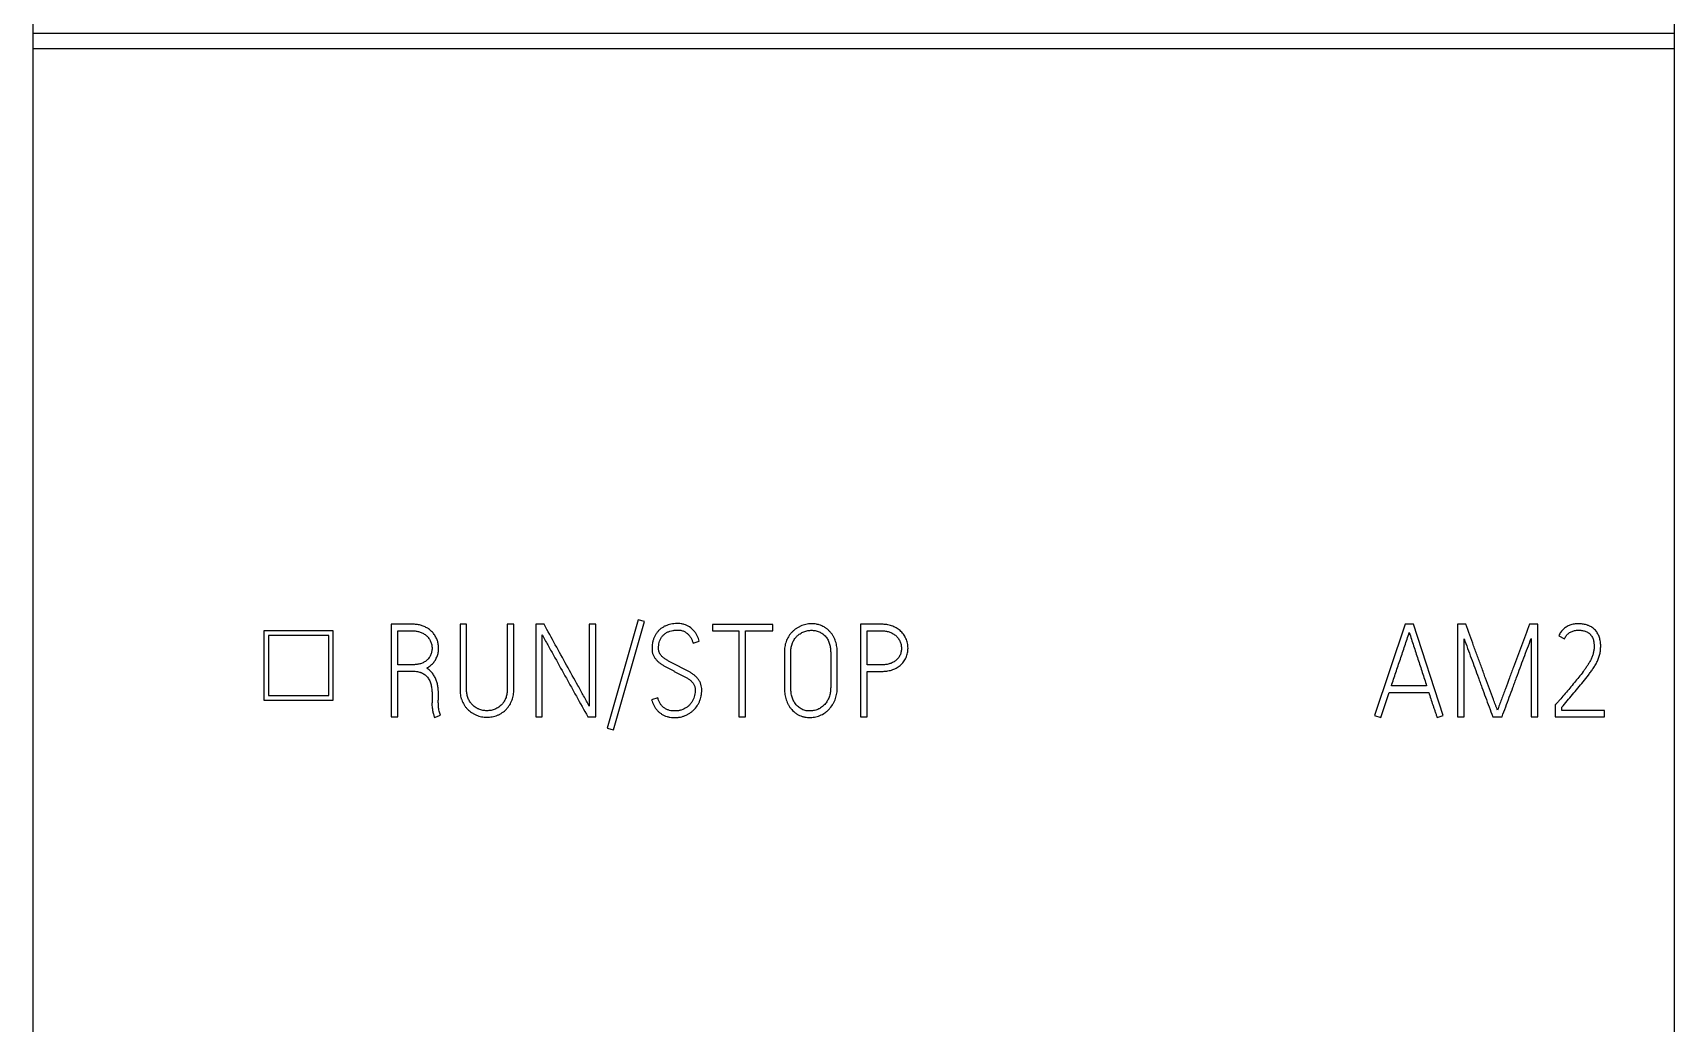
# Model space of a CAD drawing. Extents: x 0 to 420, y 0 to 297.
# Drawn here: x 111.9 to 147.4, y 193.64 to 215.05 of the extents above; entities that cross this region are included whole.
import ezdxf

# ---------------------------------------------------------------- set-up
doc = ezdxf.new("R2010")
doc.units = 0
doc.header["$LTSCALE"] = 23.1
doc.layers.add('10000_FRONT', color=7, linetype='CONTINUOUS')
doc.layers.add('10500_FRONT_LABELING', color=7, linetype='CONTINUOUS')

msp = doc.modelspace()

# ---------------------------------------------------------------- linework, layer by layer
at = {"layer": '10000_FRONT', "color": 7, "linetype": 'CONTINUOUS'}
for p, q in [((111.9, 237.561), (111.9, 147.561)), ((147.4, 237.561), (147.4, 147.561)), ((111.9, 215.042), (147.4, 215.042)), ((111.9, 214.709), (147.4, 214.709)), ((116.9, 202.119), (116.9, 200.618)), ((118.4, 202.119), (116.9, 202.119)), ((117, 202.019), (117, 200.718)), ((118.3, 202.019), (117, 202.019)), ((118.3, 200.718), (118.3, 202.019)), ((118.4, 200.618), (118.4, 202.119)), ((116.9, 200.618), (118.4, 200.618)), ((117, 200.718), (118.3, 200.718))]:
    msp.add_line(p, q, dxfattribs=at)
at = {"layer": '10500_FRONT_LABELING', "color": 7, "linetype": 'CONTINUOUS'}
for p, q in [((124.996, 202.358), (124.322, 200.014)), ((125.132, 202.319), (124.996, 202.358)), ((119.65, 202.261), (119.65, 200.261)), ((120.111, 202.261), (119.65, 202.261)), ((119.792, 201.387), (119.792, 202.12)), ((119.792, 202.12), (120.111, 202.12)), ((121.14, 202.264), (121.14, 200.855)), ((121.282, 202.264), (121.14, 202.264)), ((121.282, 200.855), (121.282, 202.264)), ((122.161, 202.264), (122.161, 200.855)), ((122.302, 202.264), (122.161, 202.264)), ((122.302, 200.855), (122.302, 202.264)), ((122.777, 202.261), (122.777, 200.261)), ((122.957, 202.261), (122.777, 202.261)), ((122.915, 200.261), (122.915, 202.036)), ((123.936, 202.261), (123.936, 200.491)), ((124.078, 202.261), (123.936, 202.261)), ((124.078, 200.261), (124.078, 202.261)), ((124.458, 199.975), (125.132, 202.319)), ((126.599, 202.258), (126.599, 202.117)), ((127.906, 202.258), (126.599, 202.258)), ((126.599, 202.117), (127.171, 202.117)), ((127.171, 202.117), (127.171, 200.261)), ((127.312, 200.261), (127.312, 202.117)), ((127.312, 202.117), (127.906, 202.117)), ((127.906, 202.117), (127.906, 202.258)), ((129.803, 202.261), (129.803, 200.261)), ((130.264, 202.261), (129.803, 202.261)), ((129.945, 201.385), (129.945, 202.12)), ((129.945, 202.12), (130.264, 202.12)), ((141.583, 202.264), (140.92, 200.292)), ((141.761, 202.264), (141.583, 202.264)), ((142.407, 200.292), (141.761, 202.264)), ((142.715, 202.261), (142.715, 200.261)), ((142.893, 202.261), (142.715, 202.261)), ((144.449, 202.261), (144.269, 202.261)), ((144.449, 200.261), (144.449, 202.261)), ((144.904, 202.014), (145.029, 201.95)), ((126.18, 201.856), (126.316, 201.895)), ((128.155, 201.656), (128.155, 200.894)), ((128.294, 200.894), (128.294, 201.656)), ((129.157, 201.656), (129.157, 200.894)), ((129.298, 200.894), (129.298, 201.656)), ((142.857, 200.261), (142.857, 201.95)), ((144.307, 201.956), (144.307, 200.261)), ((120.133, 201.387), (119.792, 201.387)), ((130.264, 201.385), (129.945, 201.385)), ((119.792, 200.261), (119.792, 201.246)), ((119.792, 201.246), (120.128, 201.246)), ((129.945, 200.261), (129.945, 201.243)), ((129.945, 201.243), (130.264, 201.243)), ((120.535, 200.747), (120.535, 200.572)), ((120.674, 200.663), (120.674, 200.719)), ((125.42, 200.669), (125.284, 200.63)), ((141.054, 200.247), (141.237, 200.788)), ((141.237, 200.788), (142.094, 200.788)), ((142.047, 200.93), (141.284, 200.93)), ((119.65, 200.261), (119.792, 200.261)), ((120.535, 200.572), (120.533, 200.547)), ((120.588, 200.247), (120.718, 200.297)), ((122.777, 200.261), (122.915, 200.261)), ((123.903, 200.261), (124.078, 200.261)), ((127.171, 200.261), (127.312, 200.261)), ((129.803, 200.261), (129.945, 200.261)), ((140.92, 200.292), (141.054, 200.247)), ((142.271, 200.247), (142.407, 200.292)), ((142.715, 200.261), (142.857, 200.261)), ((143.475, 200.261), (143.678, 200.261)), ((144.307, 200.261), (144.449, 200.261)), ((144.846, 200.536), (144.829, 200.516)), ((144.829, 200.516), (144.829, 200.261)), ((144.829, 200.261), (145.894, 200.261)), ((144.968, 200.4), (144.968, 200.466)), ((145.894, 200.4), (144.968, 200.4)), ((145.894, 200.261), (145.894, 200.4)), ((124.322, 200.014), (124.458, 199.975))]:
    msp.add_line(p, q, dxfattribs=at)
for points, knots in [([(120.419, 201.315), (120.445, 201.329), (120.469, 201.344), (120.504, 201.37), (120.515, 201.379), (120.536, 201.398), (120.547, 201.408), (120.576, 201.441), (120.593, 201.464), (120.615, 201.501), (120.621, 201.514), (120.634, 201.54), (120.639, 201.553), (120.655, 201.594), (120.663, 201.622), (120.671, 201.664), (120.673, 201.678), (120.676, 201.707), (120.677, 201.722), (120.677, 201.765), (120.675, 201.793), (120.668, 201.836), (120.666, 201.85), (120.659, 201.879), (120.655, 201.892), (120.641, 201.933), (120.63, 201.96), (120.61, 201.998), (120.602, 202.011), (120.587, 202.035), (120.578, 202.047), (120.552, 202.081), (120.532, 202.102), (120.5, 202.131), (120.489, 202.14), (120.466, 202.158), (120.454, 202.166), (120.417, 202.189), (120.391, 202.202), (120.352, 202.219), (120.338, 202.224), (120.311, 202.233), (120.269, 202.246), (120.227, 202.253), (120.169, 202.26), (120.14, 202.261), (120.111, 202.261)], [0, 0, 0, 0, 0.0625, 0.0625, 0.09375, 0.09375, 0.125, 0.125, 0.1875, 0.1875, 0.21875, 0.21875, 0.25, 0.25, 0.3125, 0.3125, 0.34375, 0.34375, 0.375, 0.375, 0.4375, 0.4375, 0.46875, 0.46875, 0.5, 0.5, 0.5625, 0.5625, 0.59375, 0.59375, 0.625, 0.625, 0.6875, 0.6875, 0.71875, 0.71875, 0.75, 0.75, 0.8125, 0.8125, 0.84375, 0.84375, 0.875, 0.9375, 0.9375, 1, 1, 1, 1]), ([(120.111, 202.12), (120.137, 202.12), (120.163, 202.118), (120.213, 202.111), (120.238, 202.106), (120.288, 202.09), (120.312, 202.08), (120.357, 202.056), (120.378, 202.043), (120.409, 202.019), (120.419, 202.01), (120.437, 201.992), (120.455, 201.973), (120.47, 201.952), (120.484, 201.931), (120.491, 201.919), (120.508, 201.885), (120.517, 201.861), (120.527, 201.823), (120.529, 201.81), (120.533, 201.785), (120.534, 201.772), (120.536, 201.746), (120.535, 201.733), (120.534, 201.708), (120.533, 201.695), (120.526, 201.656), (120.519, 201.632), (120.505, 201.596), (120.5, 201.584), (120.488, 201.561), (120.481, 201.55), (120.458, 201.519), (120.441, 201.5), (120.402, 201.466), (120.38, 201.451), (120.346, 201.433), (120.334, 201.427), (120.311, 201.417), (120.299, 201.413), (120.262, 201.401), (120.237, 201.396), (120.185, 201.389), (120.159, 201.387), (120.133, 201.387)], [0, 0, 0, 0, 0.0625, 0.0625, 0.125, 0.125, 0.1875, 0.1875, 0.25, 0.25, 0.28125, 0.28125, 0.3125, 0.34375, 0.34375, 0.375, 0.375, 0.4375, 0.4375, 0.46875, 0.46875, 0.5, 0.5, 0.53125, 0.53125, 0.5625, 0.5625, 0.625, 0.625, 0.65625, 0.65625, 0.6875, 0.6875, 0.75, 0.75, 0.8125, 0.8125, 0.84375, 0.84375, 0.875, 0.875, 0.9375, 0.9375, 1, 1, 1, 1]), ([(122.915, 202.036), (122.925, 202.018), (122.935, 201.999), (122.955, 201.962), (122.966, 201.943), (122.997, 201.888), (123.018, 201.851), (123.08, 201.74), (123.121, 201.666), (123.244, 201.445), (123.326, 201.296), (123.43, 201.112), (123.45, 201.075), (123.492, 201.001), (123.512, 200.964), (123.574, 200.853), (123.615, 200.779), (123.738, 200.557), (123.821, 200.409), (123.903, 200.261)], [0, 0, 0, 0, 0.03125, 0.03125, 0.0625, 0.0625, 0.125, 0.125, 0.25, 0.25, 0.5, 0.5, 0.5625, 0.5625, 0.625, 0.625, 0.75, 0.75, 1, 1, 1, 1]), ([(123.936, 200.491), (123.916, 200.528), (123.896, 200.565), (123.855, 200.639), (123.834, 200.676), (123.773, 200.786), (123.732, 200.86), (123.609, 201.081), (123.527, 201.228), (123.364, 201.523), (123.283, 201.671), (123.12, 201.966), (123.038, 202.113), (122.957, 202.261)], [0, 0, 0, 0, 0.0625, 0.0625, 0.125, 0.125, 0.25, 0.25, 0.5, 0.5, 0.75, 0.75, 1, 1, 1, 1]), ([(125.284, 200.63), (125.296, 200.589), (125.312, 200.549), (125.341, 200.491), (125.352, 200.473), (125.37, 200.446), (125.376, 200.437), (125.389, 200.42), (125.396, 200.412), (125.417, 200.387), (125.432, 200.372), (125.457, 200.351), (125.465, 200.344), (125.483, 200.332), (125.492, 200.325), (125.537, 200.296), (125.576, 200.279), (125.628, 200.264), (125.639, 200.261), (125.66, 200.256), (125.671, 200.254), (125.702, 200.249), (125.724, 200.247), (125.766, 200.244), (125.788, 200.244), (125.82, 200.245), (125.831, 200.246), (125.853, 200.248), (125.863, 200.249), (125.895, 200.253), (125.916, 200.257), (125.957, 200.268), (125.978, 200.275), (126.008, 200.286), (126.018, 200.291), (126.038, 200.3), (126.047, 200.304), (126.076, 200.319), (126.094, 200.33), (126.13, 200.354), (126.147, 200.367), (126.172, 200.388), (126.18, 200.395), (126.196, 200.41), (126.203, 200.418), (126.24, 200.457), (126.265, 200.491), (126.292, 200.538), (126.298, 200.547), (126.307, 200.567), (126.312, 200.577), (126.325, 200.606), (126.333, 200.626), (126.346, 200.667), (126.352, 200.688), (126.358, 200.719), (126.36, 200.73), (126.364, 200.751), (126.365, 200.762), (126.368, 200.794), (126.369, 200.816), (126.369, 200.859), (126.367, 200.88), (126.361, 200.923), (126.356, 200.944), (126.346, 200.975), (126.342, 200.985), (126.334, 201.004), (126.329, 201.014), (126.313, 201.043), (126.289, 201.078), (126.26, 201.111), (126.237, 201.133), (126.229, 201.141), (126.213, 201.155), (126.188, 201.175), (126.162, 201.194), (126.126, 201.217), (126.108, 201.228), (126.071, 201.249), (126.052, 201.259), (126.014, 201.278), (125.995, 201.288), (125.957, 201.307), (125.938, 201.317), (125.9, 201.337), (125.882, 201.347), (125.844, 201.367), (125.825, 201.377), (125.788, 201.397), (125.769, 201.406), (125.731, 201.426), (125.712, 201.435), (125.674, 201.455), (125.655, 201.464), (125.618, 201.485), (125.6, 201.496), (125.564, 201.52), (125.547, 201.532), (125.514, 201.56), (125.499, 201.575), (125.479, 201.6), (125.472, 201.608), (125.464, 201.622), (125.461, 201.627), (125.456, 201.636), (125.454, 201.641), (125.447, 201.656), (125.444, 201.666), (125.439, 201.687), (125.437, 201.697), (125.435, 201.719), (125.434, 201.729), (125.434, 201.751), (125.434, 201.772), (125.436, 201.793), (125.438, 201.815), (125.44, 201.825), (125.445, 201.857), (125.45, 201.878), (125.46, 201.908), (125.464, 201.918), (125.473, 201.937), (125.478, 201.947), (125.495, 201.974), (125.507, 201.992), (125.528, 202.016), (125.535, 202.024), (125.551, 202.039), (125.559, 202.046), (125.584, 202.066), (125.602, 202.078), (125.63, 202.092), (125.64, 202.097), (125.66, 202.105), (125.67, 202.109), (125.701, 202.119), (125.721, 202.123), (125.753, 202.128), (125.764, 202.13), (125.785, 202.132), (125.795, 202.133), (125.827, 202.136), (125.849, 202.137), (125.88, 202.135), (125.891, 202.135), (125.912, 202.132), (125.923, 202.13), (125.954, 202.122), (125.974, 202.114), (126.002, 202.1), (126.011, 202.094), (126.029, 202.083), (126.038, 202.076), (126.054, 202.063), (126.062, 202.056), (126.078, 202.041), (126.085, 202.033), (126.099, 202.017), (126.105, 202.009), (126.118, 201.992), (126.124, 201.983), (126.14, 201.955), (126.15, 201.936), (126.167, 201.897), (126.174, 201.877), (126.18, 201.856)], [0, 0, 0, 0, 0.03125, 0.03125, 0.046875, 0.046875, 0.054688, 0.054688, 0.0625, 0.0625, 0.078125, 0.078125, 0.085938, 0.085938, 0.09375, 0.09375, 0.125, 0.125, 0.132812, 0.132812, 0.140625, 0.140625, 0.15625, 0.15625, 0.171875, 0.171875, 0.179688, 0.179688, 0.1875, 0.1875, 0.203125, 0.203125, 0.21875, 0.21875, 0.226562, 0.226562, 0.234375, 0.234375, 0.25, 0.25, 0.265625, 0.265625, 0.273438, 0.273438, 0.28125, 0.28125, 0.3125, 0.3125, 0.320312, 0.320312, 0.328125, 0.328125, 0.34375, 0.34375, 0.359375, 0.359375, 0.367188, 0.367188, 0.375, 0.375, 0.390625, 0.390625, 0.40625, 0.40625, 0.421875, 0.421875, 0.429688, 0.429688, 0.4375, 0.4375, 0.453125, 0.46875, 0.46875, 0.476562, 0.476562, 0.484375, 0.5, 0.5, 0.515625, 0.515625, 0.53125, 0.53125, 0.546875, 0.546875, 0.5625, 0.5625, 0.578125, 0.578125, 0.59375, 0.59375, 0.609375, 0.609375, 0.625, 0.625, 0.640625, 0.640625, 0.65625, 0.65625, 0.671875, 0.671875, 0.6875, 0.6875, 0.695312, 0.695312, 0.699219, 0.699219, 0.703125, 0.703125, 0.710938, 0.710938, 0.71875, 0.71875, 0.726562, 0.726562, 0.734375, 0.742188, 0.742188, 0.75, 0.75, 0.765625, 0.765625, 0.773438, 0.773438, 0.78125, 0.78125, 0.796875, 0.796875, 0.804688, 0.804688, 0.8125, 0.8125, 0.828125, 0.828125, 0.835938, 0.835938, 0.84375, 0.84375, 0.859375, 0.859375, 0.867188, 0.867188, 0.875, 0.875, 0.890625, 0.890625, 0.898438, 0.898438, 0.90625, 0.90625, 0.921875, 0.921875, 0.929688, 0.929688, 0.9375, 0.9375, 0.945312, 0.945312, 0.953125, 0.953125, 0.960938, 0.960938, 0.96875, 0.96875, 0.984375, 0.984375, 1, 1, 1, 1]), ([(126.316, 201.895), (126.304, 201.936), (126.288, 201.976), (126.26, 202.032), (126.249, 202.051), (126.231, 202.077), (126.225, 202.086), (126.212, 202.103), (126.206, 202.112), (126.171, 202.153), (126.139, 202.181), (126.068, 202.229), (126.029, 202.247), (125.978, 202.262), (125.967, 202.265), (125.946, 202.269), (125.936, 202.271), (125.904, 202.276), (125.883, 202.277), (125.84, 202.278), (125.819, 202.278), (125.776, 202.274), (125.755, 202.272), (125.691, 202.262), (125.65, 202.251), (125.6, 202.232), (125.59, 202.228), (125.571, 202.219), (125.561, 202.215), (125.533, 202.2), (125.515, 202.188), (125.489, 202.17), (125.48, 202.163), (125.464, 202.149), (125.456, 202.142), (125.432, 202.12), (125.418, 202.104), (125.392, 202.071), (125.38, 202.053), (125.363, 202.025), (125.358, 202.016), (125.348, 201.997), (125.344, 201.987), (125.331, 201.958), (125.324, 201.938), (125.314, 201.907), (125.312, 201.897), (125.307, 201.876), (125.304, 201.865), (125.299, 201.834), (125.296, 201.812), (125.293, 201.77), (125.292, 201.749), (125.293, 201.716), (125.294, 201.706), (125.296, 201.684), (125.297, 201.674), (125.303, 201.642), (125.308, 201.622), (125.32, 201.592), (125.325, 201.582), (125.335, 201.563), (125.341, 201.554), (125.352, 201.536), (125.359, 201.527), (125.372, 201.51), (125.379, 201.502), (125.393, 201.486), (125.4, 201.478), (125.415, 201.463), (125.423, 201.455), (125.447, 201.434), (125.464, 201.421), (125.499, 201.397), (125.517, 201.385), (125.553, 201.362), (125.572, 201.352), (125.61, 201.332), (125.629, 201.322), (125.667, 201.302), (125.686, 201.292), (125.724, 201.272), (125.742, 201.262), (125.78, 201.241), (125.799, 201.23), (125.837, 201.21), (125.856, 201.2), (125.894, 201.181), (125.913, 201.172), (125.952, 201.153), (125.972, 201.144), (126.01, 201.124), (126.028, 201.114), (126.056, 201.097), (126.065, 201.091), (126.083, 201.079), (126.092, 201.073), (126.109, 201.06), (126.117, 201.053), (126.133, 201.039), (126.141, 201.032), (126.156, 201.016), (126.163, 201.008), (126.177, 200.991), (126.184, 200.983), (126.195, 200.965), (126.2, 200.955), (126.209, 200.936), (126.213, 200.926), (126.219, 200.905), (126.222, 200.894), (126.225, 200.873), (126.226, 200.862), (126.228, 200.83), (126.227, 200.809), (126.223, 200.766), (126.219, 200.745), (126.209, 200.703), (126.203, 200.683), (126.188, 200.643), (126.179, 200.623), (126.163, 200.595), (126.157, 200.586), (126.146, 200.568), (126.139, 200.559), (126.12, 200.534), (126.106, 200.518), (126.083, 200.496), (126.074, 200.489), (126.058, 200.475), (126.049, 200.469), (126.005, 200.438), (125.967, 200.418), (125.916, 200.402), (125.905, 200.399), (125.884, 200.395), (125.852, 200.389), (125.82, 200.387), (125.788, 200.386), (125.777, 200.386), (125.756, 200.387), (125.745, 200.387), (125.713, 200.39), (125.692, 200.394), (125.661, 200.401), (125.65, 200.404), (125.63, 200.411), (125.62, 200.416), (125.591, 200.43), (125.572, 200.441), (125.546, 200.46), (125.538, 200.467), (125.522, 200.482), (125.514, 200.49), (125.493, 200.514), (125.48, 200.531), (125.462, 200.558), (125.457, 200.568), (125.447, 200.587), (125.443, 200.597), (125.431, 200.627), (125.424, 200.647), (125.42, 200.669)], [0, 0, 0, 0, 0.03125, 0.03125, 0.046875, 0.046875, 0.054688, 0.054688, 0.0625, 0.0625, 0.09375, 0.09375, 0.125, 0.125, 0.132812, 0.132812, 0.140625, 0.140625, 0.15625, 0.15625, 0.171875, 0.171875, 0.1875, 0.1875, 0.21875, 0.21875, 0.226562, 0.226562, 0.234375, 0.234375, 0.25, 0.25, 0.257812, 0.257812, 0.265625, 0.265625, 0.28125, 0.28125, 0.296875, 0.296875, 0.304688, 0.304688, 0.3125, 0.3125, 0.328125, 0.328125, 0.335938, 0.335938, 0.34375, 0.34375, 0.359375, 0.359375, 0.375, 0.375, 0.382812, 0.382812, 0.390625, 0.390625, 0.40625, 0.40625, 0.414062, 0.414062, 0.421875, 0.421875, 0.429688, 0.429688, 0.4375, 0.4375, 0.445312, 0.445312, 0.453125, 0.453125, 0.46875, 0.46875, 0.484375, 0.484375, 0.5, 0.5, 0.515625, 0.515625, 0.53125, 0.53125, 0.546875, 0.546875, 0.5625, 0.5625, 0.578125, 0.578125, 0.59375, 0.59375, 0.609375, 0.609375, 0.625, 0.625, 0.632812, 0.632812, 0.640625, 0.640625, 0.648438, 0.648438, 0.65625, 0.65625, 0.664062, 0.664062, 0.671875, 0.671875, 0.679688, 0.679688, 0.6875, 0.6875, 0.695312, 0.695312, 0.703125, 0.703125, 0.71875, 0.71875, 0.734375, 0.734375, 0.75, 0.75, 0.765625, 0.765625, 0.773438, 0.773438, 0.78125, 0.78125, 0.796875, 0.796875, 0.804688, 0.804688, 0.8125, 0.8125, 0.84375, 0.84375, 0.851562, 0.851562, 0.859375, 0.875, 0.875, 0.882812, 0.882812, 0.890625, 0.890625, 0.90625, 0.90625, 0.914062, 0.914062, 0.921875, 0.921875, 0.9375, 0.9375, 0.945312, 0.945312, 0.953125, 0.953125, 0.96875, 0.96875, 0.976562, 0.976562, 0.984375, 0.984375, 1, 1, 1, 1]), ([(129.298, 201.656), (129.298, 201.696), (129.296, 201.735), (129.285, 201.811), (129.276, 201.849), (129.258, 201.905), (129.251, 201.924), (129.236, 201.96), (129.219, 201.995), (129.198, 202.028), (129.176, 202.06), (129.164, 202.076), (129.138, 202.105), (129.124, 202.119), (129.096, 202.146), (129.081, 202.159), (129.058, 202.176), (129.05, 202.182), (129.033, 202.192), (129.025, 202.198), (128.999, 202.212), (128.982, 202.221), (128.946, 202.236), (128.927, 202.243), (128.899, 202.252), (128.89, 202.254), (128.871, 202.259), (128.861, 202.261), (128.812, 202.27), (128.773, 202.273), (128.714, 202.272), (128.695, 202.27), (128.655, 202.265), (128.636, 202.262), (128.579, 202.249), (128.542, 202.237), (128.497, 202.217), (128.488, 202.213), (128.47, 202.204), (128.461, 202.199), (128.436, 202.185), (128.419, 202.174), (128.388, 202.152), (128.372, 202.14), (128.35, 202.121), (128.343, 202.114), (128.328, 202.101), (128.321, 202.094), (128.301, 202.072), (128.289, 202.057), (128.265, 202.026), (128.254, 202.01), (128.234, 201.976), (128.225, 201.959), (128.207, 201.924), (128.2, 201.906), (128.186, 201.869), (128.181, 201.85), (128.171, 201.813), (128.167, 201.793), (128.161, 201.755), (128.159, 201.735), (128.156, 201.696), (128.155, 201.676), (128.155, 201.656)], [0, 0, 0, 0, 0.0625, 0.0625, 0.125, 0.125, 0.15625, 0.15625, 0.1875, 0.21875, 0.21875, 0.25, 0.25, 0.28125, 0.28125, 0.3125, 0.3125, 0.328125, 0.328125, 0.34375, 0.34375, 0.375, 0.375, 0.40625, 0.40625, 0.421875, 0.421875, 0.4375, 0.4375, 0.5, 0.5, 0.53125, 0.53125, 0.5625, 0.5625, 0.625, 0.625, 0.640625, 0.640625, 0.65625, 0.65625, 0.6875, 0.6875, 0.71875, 0.71875, 0.734375, 0.734375, 0.75, 0.75, 0.78125, 0.78125, 0.8125, 0.8125, 0.84375, 0.84375, 0.875, 0.875, 0.90625, 0.90625, 0.9375, 0.9375, 0.96875, 0.96875, 1, 1, 1, 1]), ([(128.294, 201.656), (128.294, 201.686), (128.296, 201.716), (128.305, 201.775), (128.311, 201.804), (128.324, 201.839), (128.327, 201.846), (128.332, 201.86), (128.341, 201.881), (128.352, 201.901), (128.374, 201.939), (128.391, 201.963), (128.417, 201.991), (128.422, 201.997), (128.432, 202.007), (128.449, 202.023), (128.466, 202.037), (128.491, 202.054), (128.503, 202.062), (128.529, 202.077), (128.543, 202.084), (128.584, 202.102), (128.612, 202.112), (128.656, 202.122), (128.671, 202.125), (128.701, 202.129), (128.716, 202.13), (128.761, 202.131), (128.791, 202.13), (128.835, 202.122), (128.85, 202.119), (128.879, 202.11), (128.907, 202.1), (128.934, 202.087), (128.96, 202.071), (128.972, 202.063), (128.996, 202.045), (129.008, 202.035), (129.029, 202.014), (129.04, 202.003), (129.07, 201.969), (129.087, 201.944), (129.108, 201.905), (129.114, 201.891), (129.125, 201.863), (129.13, 201.849), (129.142, 201.806), (129.148, 201.776), (129.155, 201.717), (129.157, 201.687), (129.157, 201.656)], [0, 0, 0, 0, 0.0625, 0.0625, 0.125, 0.125, 0.140625, 0.140625, 0.15625, 0.1875, 0.1875, 0.25, 0.25, 0.265625, 0.265625, 0.28125, 0.3125, 0.3125, 0.34375, 0.34375, 0.375, 0.375, 0.4375, 0.4375, 0.46875, 0.46875, 0.5, 0.5, 0.5625, 0.5625, 0.59375, 0.59375, 0.625, 0.65625, 0.65625, 0.6875, 0.6875, 0.71875, 0.71875, 0.75, 0.75, 0.8125, 0.8125, 0.84375, 0.84375, 0.875, 0.875, 0.9375, 0.9375, 1, 1, 1, 1]), ([(130.264, 201.243), (130.299, 201.243), (130.335, 201.245), (130.405, 201.254), (130.439, 201.262), (130.49, 201.277), (130.507, 201.283), (130.54, 201.297), (130.556, 201.304), (130.587, 201.321), (130.602, 201.33), (130.632, 201.35), (130.646, 201.361), (130.687, 201.396), (130.711, 201.421), (130.744, 201.463), (130.754, 201.478), (130.772, 201.508), (130.78, 201.524), (130.802, 201.573), (130.813, 201.606), (130.827, 201.677), (130.83, 201.712), (130.829, 201.765), (130.828, 201.783), (130.824, 201.819), (130.821, 201.836), (130.809, 201.888), (130.798, 201.922), (130.779, 201.962), (130.775, 201.97), (130.767, 201.986), (130.763, 201.994), (130.75, 202.017), (130.74, 202.032), (130.719, 202.06), (130.707, 202.074), (130.683, 202.1), (130.671, 202.112), (130.63, 202.147), (130.601, 202.168), (130.555, 202.194), (130.539, 202.202), (130.507, 202.217), (130.49, 202.223), (130.457, 202.235), (130.44, 202.24), (130.405, 202.248), (130.388, 202.251), (130.335, 202.259), (130.299, 202.261), (130.264, 202.261)], [0, 0, 0, 0, 0.0625, 0.0625, 0.125, 0.125, 0.15625, 0.15625, 0.1875, 0.1875, 0.21875, 0.21875, 0.25, 0.25, 0.3125, 0.3125, 0.34375, 0.34375, 0.375, 0.375, 0.4375, 0.4375, 0.5, 0.5, 0.53125, 0.53125, 0.5625, 0.5625, 0.625, 0.625, 0.640625, 0.640625, 0.65625, 0.65625, 0.6875, 0.6875, 0.71875, 0.71875, 0.75, 0.75, 0.8125, 0.8125, 0.84375, 0.84375, 0.875, 0.875, 0.90625, 0.90625, 0.9375, 0.9375, 1, 1, 1, 1]), ([(130.264, 202.12), (130.29, 202.12), (130.316, 202.118), (130.368, 202.111), (130.393, 202.106), (130.444, 202.089), (130.467, 202.079), (130.502, 202.06), (130.513, 202.053), (130.535, 202.038), (130.546, 202.031), (130.576, 202.005), (130.594, 201.987), (130.618, 201.956), (130.626, 201.945), (130.64, 201.923), (130.646, 201.911), (130.663, 201.876), (130.672, 201.851), (130.681, 201.813), (130.683, 201.8), (130.687, 201.774), (130.688, 201.761), (130.688, 201.735), (130.688, 201.722), (130.685, 201.696), (130.684, 201.683), (130.676, 201.644), (130.668, 201.619), (130.652, 201.583), (130.645, 201.571), (130.632, 201.549), (130.624, 201.539), (130.608, 201.518), (130.599, 201.509), (130.58, 201.49), (130.57, 201.482), (130.539, 201.457), (130.516, 201.444), (130.481, 201.426), (130.469, 201.421), (130.444, 201.412), (130.432, 201.407), (130.407, 201.4), (130.394, 201.397), (130.368, 201.392), (130.355, 201.39), (130.316, 201.386), (130.29, 201.385), (130.264, 201.385)], [0, 0, 0, 0, 0.0625, 0.0625, 0.125, 0.125, 0.1875, 0.1875, 0.21875, 0.21875, 0.25, 0.25, 0.3125, 0.3125, 0.34375, 0.34375, 0.375, 0.375, 0.4375, 0.4375, 0.46875, 0.46875, 0.5, 0.5, 0.53125, 0.53125, 0.5625, 0.5625, 0.625, 0.625, 0.65625, 0.65625, 0.6875, 0.6875, 0.71875, 0.71875, 0.75, 0.75, 0.8125, 0.8125, 0.84375, 0.84375, 0.875, 0.875, 0.90625, 0.90625, 0.9375, 0.9375, 1, 1, 1, 1]), ([(141.284, 200.93), (141.316, 201.026), (141.348, 201.123), (141.413, 201.315), (141.445, 201.412), (141.511, 201.604), (141.544, 201.7), (141.592, 201.845), (141.608, 201.893), (141.64, 201.99), (141.656, 202.038), (141.672, 202.086)], [0, 0, 0, 0, 0.25, 0.25, 0.5, 0.5, 0.75, 0.75, 0.875, 0.875, 1, 1, 1, 1]), ([(141.672, 202.086), (141.688, 202.038), (141.703, 201.99), (141.734, 201.893), (141.749, 201.845), (141.796, 201.7), (141.827, 201.604), (141.89, 201.411), (141.922, 201.315), (141.985, 201.123), (142.016, 201.026), (142.047, 200.93)], [0, 0, 0, 0, 0.125, 0.125, 0.25, 0.25, 0.5, 0.5, 0.75, 0.75, 1, 1, 1, 1]), ([(143.581, 200.403), (143.572, 200.421), (143.565, 200.441), (143.55, 200.479), (143.543, 200.499), (143.521, 200.557), (143.506, 200.595), (143.463, 200.711), (143.434, 200.788), (143.376, 200.943), (143.348, 201.021), (143.305, 201.137), (143.291, 201.176), (143.263, 201.253), (143.249, 201.292), (143.221, 201.37), (143.207, 201.409), (143.179, 201.486), (143.164, 201.525), (143.135, 201.602), (143.121, 201.641), (143.092, 201.719), (143.021, 201.912), (142.95, 202.106), (142.893, 202.261)], [0, 0, 0, 0, 0.03125, 0.03125, 0.0625, 0.0625, 0.125, 0.125, 0.25, 0.25, 0.375, 0.375, 0.4375, 0.4375, 0.5, 0.5, 0.5625, 0.5625, 0.625, 0.625, 0.6875, 0.6875, 0.75, 1, 1, 1, 1]), ([(144.269, 202.261), (144.212, 202.106), (144.155, 201.951), (144.068, 201.719), (144.04, 201.642), (143.981, 201.487), (143.952, 201.41), (143.909, 201.294), (143.895, 201.255), (143.866, 201.177), (143.852, 201.139), (143.809, 201.023), (143.78, 200.945), (143.737, 200.829), (143.723, 200.79), (143.694, 200.713), (143.679, 200.674), (143.65, 200.597), (143.636, 200.558), (143.615, 200.5), (143.608, 200.48), (143.594, 200.442), (143.587, 200.422), (143.581, 200.403)], [0, 0, 0, 0, 0.25, 0.25, 0.375, 0.375, 0.5, 0.5, 0.5625, 0.5625, 0.625, 0.625, 0.75, 0.75, 0.8125, 0.8125, 0.875, 0.875, 0.9375, 0.9375, 0.96875, 0.96875, 1, 1, 1, 1]), ([(145.029, 201.95), (145.04, 201.974), (145.053, 201.996), (145.077, 202.026), (145.086, 202.035), (145.105, 202.053), (145.124, 202.07), (145.145, 202.084), (145.168, 202.097), (145.179, 202.103), (145.215, 202.118), (145.24, 202.125), (145.278, 202.131), (145.291, 202.132), (145.317, 202.133), (145.329, 202.134), (145.368, 202.133), (145.393, 202.131), (145.431, 202.124), (145.444, 202.121), (145.469, 202.114), (145.481, 202.11), (145.505, 202.1), (145.516, 202.094), (145.533, 202.084), (145.539, 202.081), (145.549, 202.074), (145.554, 202.07), (145.569, 202.058), (145.579, 202.049), (145.592, 202.035), (145.596, 202.03), (145.604, 202.02), (145.608, 202.015), (145.619, 201.999), (145.625, 201.988), (145.637, 201.965), (145.642, 201.953), (145.655, 201.916), (145.661, 201.891), (145.666, 201.853), (145.667, 201.84), (145.669, 201.815), (145.67, 201.802), (145.669, 201.763), (145.668, 201.737), (145.661, 201.687), (145.657, 201.662), (145.648, 201.624), (145.644, 201.612), (145.637, 201.587), (145.633, 201.575), (145.62, 201.539), (145.61, 201.516), (145.586, 201.47), (145.574, 201.449), (145.547, 201.405), (145.533, 201.384), (145.505, 201.341), (145.491, 201.32), (145.462, 201.279), (145.447, 201.258), (145.401, 201.197), (145.37, 201.156), (145.307, 201.077), (145.275, 201.038), (145.209, 200.96), (145.177, 200.921), (145.111, 200.844), (145.078, 200.805), (145.012, 200.728), (144.979, 200.689), (144.929, 200.632), (144.912, 200.613), (144.879, 200.574), (144.862, 200.555), (144.846, 200.536)], [0, 0, 0, 0, 0.03125, 0.03125, 0.046875, 0.046875, 0.0625, 0.078125, 0.078125, 0.09375, 0.09375, 0.125, 0.125, 0.140625, 0.140625, 0.15625, 0.15625, 0.1875, 0.1875, 0.203125, 0.203125, 0.21875, 0.21875, 0.234375, 0.234375, 0.242188, 0.242188, 0.25, 0.25, 0.265625, 0.265625, 0.273438, 0.273438, 0.28125, 0.28125, 0.296875, 0.296875, 0.3125, 0.3125, 0.34375, 0.34375, 0.359375, 0.359375, 0.375, 0.375, 0.40625, 0.40625, 0.4375, 0.4375, 0.453125, 0.453125, 0.46875, 0.46875, 0.5, 0.5, 0.53125, 0.53125, 0.5625, 0.5625, 0.59375, 0.59375, 0.625, 0.625, 0.6875, 0.6875, 0.75, 0.75, 0.8125, 0.8125, 0.875, 0.875, 0.9375, 0.9375, 0.96875, 0.96875, 1, 1, 1, 1]), ([(144.968, 200.466), (145.007, 200.512), (145.045, 200.558), (145.123, 200.65), (145.162, 200.696), (145.24, 200.788), (145.279, 200.834), (145.357, 200.926), (145.395, 200.972), (145.471, 201.066), (145.509, 201.113), (145.563, 201.185), (145.581, 201.209), (145.616, 201.258), (145.633, 201.283), (145.667, 201.333), (145.683, 201.359), (145.714, 201.411), (145.728, 201.437), (145.747, 201.478), (145.753, 201.492), (145.764, 201.52), (145.769, 201.534), (145.783, 201.577), (145.791, 201.607), (145.802, 201.666), (145.806, 201.696), (145.811, 201.756), (145.812, 201.786), (145.81, 201.831), (145.809, 201.847), (145.805, 201.877), (145.803, 201.892), (145.795, 201.937), (145.788, 201.966), (145.772, 202.009), (145.766, 202.023), (145.753, 202.05), (145.745, 202.064), (145.729, 202.089), (145.72, 202.101), (145.701, 202.125), (145.691, 202.136), (145.669, 202.158), (145.658, 202.168), (145.634, 202.186), (145.622, 202.195), (145.596, 202.21), (145.582, 202.217), (145.562, 202.226), (145.555, 202.229), (145.54, 202.235), (145.533, 202.238), (145.498, 202.25), (145.469, 202.258), (145.424, 202.266), (145.409, 202.268), (145.379, 202.271), (145.364, 202.272), (145.318, 202.273), (145.288, 202.272), (145.243, 202.266), (145.228, 202.264), (145.198, 202.258), (145.183, 202.254), (145.139, 202.241), (145.112, 202.228), (145.072, 202.206), (145.059, 202.197), (145.035, 202.18), (145.011, 202.161), (144.99, 202.139), (144.969, 202.117), (144.959, 202.105), (144.932, 202.068), (144.916, 202.042), (144.904, 202.014)], [0, 0, 0, 0, 0.0625, 0.0625, 0.125, 0.125, 0.1875, 0.1875, 0.25, 0.25, 0.3125, 0.3125, 0.34375, 0.34375, 0.375, 0.375, 0.40625, 0.40625, 0.4375, 0.4375, 0.453125, 0.453125, 0.46875, 0.46875, 0.5, 0.5, 0.53125, 0.53125, 0.5625, 0.5625, 0.578125, 0.578125, 0.59375, 0.59375, 0.625, 0.625, 0.640625, 0.640625, 0.65625, 0.65625, 0.671875, 0.671875, 0.6875, 0.6875, 0.703125, 0.703125, 0.71875, 0.71875, 0.734375, 0.734375, 0.742188, 0.742188, 0.75, 0.75, 0.78125, 0.78125, 0.796875, 0.796875, 0.8125, 0.8125, 0.84375, 0.84375, 0.859375, 0.859375, 0.875, 0.875, 0.90625, 0.90625, 0.921875, 0.921875, 0.9375, 0.953125, 0.953125, 0.96875, 0.96875, 1, 1, 1, 1]), ([(142.857, 201.95), (142.881, 201.88), (142.907, 201.809), (142.959, 201.669), (142.985, 201.598), (143.038, 201.458), (143.063, 201.388), (143.115, 201.247), (143.14, 201.176), (143.179, 201.071), (143.192, 201.035), (143.218, 200.965), (143.231, 200.93), (143.269, 200.824), (143.295, 200.754), (143.372, 200.543), (143.424, 200.402), (143.475, 200.261)], [0, 0, 0, 0, 0.125, 0.125, 0.25, 0.25, 0.375, 0.375, 0.5, 0.5, 0.5625, 0.5625, 0.625, 0.625, 0.75, 0.75, 1, 1, 1, 1]), ([(143.678, 200.261), (143.73, 200.402), (143.782, 200.544), (143.861, 200.756), (143.887, 200.826), (143.926, 200.932), (143.939, 200.968), (143.965, 201.038), (143.978, 201.074), (144.017, 201.18), (144.043, 201.25), (144.096, 201.392), (144.122, 201.462), (144.175, 201.603), (144.201, 201.674), (144.255, 201.815), (144.282, 201.885), (144.307, 201.956)], [0, 0, 0, 0, 0.25, 0.25, 0.375, 0.375, 0.4375, 0.4375, 0.5, 0.5, 0.625, 0.625, 0.75, 0.75, 0.875, 0.875, 1, 1, 1, 1]), ([(120.674, 200.719), (120.674, 200.776), (120.671, 200.832), (120.661, 200.917), (120.656, 200.945), (120.644, 201), (120.636, 201.027), (120.621, 201.067), (120.616, 201.08), (120.604, 201.106), (120.598, 201.119), (120.577, 201.156), (120.561, 201.179), (120.536, 201.213), (120.527, 201.223), (120.508, 201.245), (120.497, 201.255), (120.466, 201.284), (120.444, 201.301), (120.419, 201.315)], [0, 0, 0, 0, 0.25, 0.25, 0.375, 0.375, 0.5, 0.5, 0.5625, 0.5625, 0.625, 0.625, 0.75, 0.75, 0.8125, 0.8125, 0.875, 0.875, 1, 1, 1, 1]), ([(120.128, 201.246), (120.158, 201.246), (120.189, 201.244), (120.234, 201.236), (120.249, 201.232), (120.271, 201.226), (120.278, 201.224), (120.293, 201.219), (120.3, 201.216), (120.335, 201.201), (120.362, 201.185), (120.392, 201.161), (120.398, 201.156), (120.409, 201.145), (120.415, 201.14), (120.431, 201.123), (120.44, 201.112), (120.458, 201.086), (120.466, 201.073), (120.481, 201.046), (120.487, 201.032), (120.498, 201.004), (120.503, 200.989), (120.512, 200.96), (120.515, 200.945), (120.525, 200.9), (120.529, 200.869), (120.534, 200.808), (120.535, 200.777), (120.535, 200.747)], [0, 0, 0, 0, 0.125, 0.125, 0.1875, 0.1875, 0.21875, 0.21875, 0.25, 0.25, 0.375, 0.375, 0.40625, 0.40625, 0.4375, 0.4375, 0.5, 0.5, 0.5625, 0.5625, 0.625, 0.625, 0.6875, 0.6875, 0.75, 0.75, 0.875, 0.875, 1, 1, 1, 1]), ([(120.718, 200.297), (120.707, 200.326), (120.697, 200.355), (120.686, 200.401), (120.684, 200.416), (120.679, 200.447), (120.677, 200.462), (120.674, 200.493), (120.673, 200.509), (120.672, 200.539), (120.671, 200.555), (120.671, 200.578), (120.671, 200.586), (120.671, 200.601), (120.671, 200.609), (120.671, 200.625), (120.671, 200.632), (120.672, 200.648), (120.673, 200.656), (120.674, 200.663)], [0, 0, 0, 0, 0.25, 0.25, 0.375, 0.375, 0.5, 0.5, 0.625, 0.625, 0.75, 0.75, 0.8125, 0.8125, 0.875, 0.875, 0.9375, 0.9375, 1, 1, 1, 1]), ([(121.14, 200.855), (121.14, 200.815), (121.143, 200.776), (121.151, 200.719), (121.155, 200.7), (121.162, 200.671), (121.165, 200.662), (121.171, 200.643), (121.174, 200.634), (121.191, 200.588), (121.208, 200.553), (121.238, 200.503), (121.249, 200.487), (121.273, 200.456), (121.286, 200.441), (121.327, 200.399), (121.357, 200.374), (121.397, 200.346), (121.406, 200.341), (121.422, 200.331), (121.431, 200.326), (121.457, 200.312), (121.475, 200.303), (121.529, 200.281), (121.566, 200.27), (121.643, 200.254), (121.682, 200.25), (121.741, 200.25), (121.76, 200.251), (121.799, 200.255), (121.819, 200.258), (121.877, 200.269), (121.914, 200.28), (121.959, 200.298), (121.968, 200.302), (121.986, 200.311), (121.995, 200.315), (122.021, 200.329), (122.037, 200.339), (122.086, 200.372), (122.115, 200.397), (122.149, 200.433), (122.156, 200.44), (122.169, 200.455), (122.175, 200.463), (122.193, 200.486), (122.204, 200.502), (122.224, 200.535), (122.233, 200.552), (122.251, 200.588), (122.258, 200.606), (122.272, 200.643), (122.278, 200.661), (122.287, 200.699), (122.291, 200.718), (122.297, 200.757), (122.299, 200.776), (122.302, 200.815), (122.302, 200.835), (122.302, 200.855)], [0, 0, 0, 0, 0.0625, 0.0625, 0.09375, 0.09375, 0.109375, 0.109375, 0.125, 0.125, 0.1875, 0.1875, 0.21875, 0.21875, 0.25, 0.25, 0.3125, 0.3125, 0.328125, 0.328125, 0.34375, 0.34375, 0.375, 0.375, 0.4375, 0.4375, 0.5, 0.5, 0.53125, 0.53125, 0.5625, 0.5625, 0.625, 0.625, 0.640625, 0.640625, 0.65625, 0.65625, 0.6875, 0.6875, 0.75, 0.75, 0.765625, 0.765625, 0.78125, 0.78125, 0.8125, 0.8125, 0.84375, 0.84375, 0.875, 0.875, 0.90625, 0.90625, 0.9375, 0.9375, 0.96875, 0.96875, 1, 1, 1, 1]), ([(122.161, 200.855), (122.161, 200.825), (122.159, 200.795), (122.151, 200.737), (122.144, 200.708), (122.13, 200.666), (122.124, 200.652), (122.111, 200.624), (122.104, 200.611), (122.089, 200.586), (122.081, 200.573), (122.068, 200.555), (122.063, 200.549), (122.054, 200.538), (122.049, 200.532), (122.023, 200.504), (122, 200.485), (121.964, 200.46), (121.951, 200.452), (121.924, 200.438), (121.911, 200.431), (121.869, 200.415), (121.84, 200.406), (121.781, 200.394), (121.752, 200.391), (121.707, 200.391), (121.692, 200.392), (121.662, 200.395), (121.647, 200.397), (121.603, 200.406), (121.575, 200.414), (121.54, 200.428), (121.533, 200.431), (121.52, 200.437), (121.513, 200.441), (121.493, 200.451), (121.48, 200.459), (121.443, 200.484), (121.421, 200.503), (121.395, 200.531), (121.39, 200.536), (121.38, 200.548), (121.376, 200.554), (121.362, 200.572), (121.354, 200.584), (121.339, 200.61), (121.332, 200.623), (121.319, 200.65), (121.314, 200.664), (121.299, 200.706), (121.292, 200.735), (121.286, 200.78), (121.284, 200.795), (121.282, 200.825), (121.282, 200.84), (121.282, 200.855)], [0, 0, 0, 0, 0.0625, 0.0625, 0.125, 0.125, 0.15625, 0.15625, 0.1875, 0.1875, 0.21875, 0.21875, 0.234375, 0.234375, 0.25, 0.25, 0.3125, 0.3125, 0.34375, 0.34375, 0.375, 0.375, 0.4375, 0.4375, 0.5, 0.5, 0.53125, 0.53125, 0.5625, 0.5625, 0.625, 0.625, 0.640625, 0.640625, 0.65625, 0.65625, 0.6875, 0.6875, 0.75, 0.75, 0.765625, 0.765625, 0.78125, 0.78125, 0.8125, 0.8125, 0.84375, 0.84375, 0.875, 0.875, 0.9375, 0.9375, 0.96875, 0.96875, 1, 1, 1, 1]), ([(128.155, 200.894), (128.155, 200.853), (128.158, 200.813), (128.167, 200.733), (128.175, 200.694), (128.192, 200.635), (128.198, 200.616), (128.212, 200.578), (128.22, 200.56), (128.238, 200.524), (128.248, 200.507), (128.27, 200.472), (128.282, 200.456), (128.32, 200.408), (128.348, 200.38), (128.387, 200.349), (128.395, 200.343), (128.412, 200.331), (128.42, 200.325), (128.446, 200.309), (128.482, 200.29), (128.519, 200.276), (128.548, 200.266), (128.557, 200.264), (128.577, 200.258), (128.587, 200.256), (128.637, 200.247), (128.677, 200.244), (128.738, 200.245), (128.758, 200.247), (128.798, 200.252), (128.818, 200.256), (128.857, 200.265), (128.877, 200.271), (128.905, 200.281), (128.915, 200.284), (128.934, 200.292), (128.943, 200.296), (128.989, 200.317), (129.023, 200.338), (129.071, 200.375), (129.086, 200.388), (129.115, 200.416), (129.129, 200.431), (129.168, 200.477), (129.191, 200.51), (129.221, 200.563), (129.23, 200.581), (129.247, 200.618), (129.255, 200.636), (129.268, 200.674), (129.273, 200.693), (129.283, 200.732), (129.287, 200.752), (129.296, 200.813), (129.298, 200.853), (129.298, 200.894)], [0, 0, 0, 0, 0.0625, 0.0625, 0.125, 0.125, 0.15625, 0.15625, 0.1875, 0.1875, 0.21875, 0.21875, 0.25, 0.25, 0.3125, 0.3125, 0.328125, 0.328125, 0.34375, 0.34375, 0.375, 0.40625, 0.40625, 0.421875, 0.421875, 0.4375, 0.4375, 0.5, 0.5, 0.53125, 0.53125, 0.5625, 0.5625, 0.59375, 0.59375, 0.609375, 0.609375, 0.625, 0.625, 0.6875, 0.6875, 0.71875, 0.71875, 0.75, 0.75, 0.8125, 0.8125, 0.84375, 0.84375, 0.875, 0.875, 0.90625, 0.90625, 0.9375, 0.9375, 1, 1, 1, 1]), ([(129.157, 200.894), (129.157, 200.862), (129.155, 200.831), (129.149, 200.785), (129.146, 200.77), (129.139, 200.74), (129.135, 200.724), (129.121, 200.68), (129.109, 200.651), (129.087, 200.61), (129.079, 200.597), (129.062, 200.571), (129.053, 200.558), (129.023, 200.522), (129.001, 200.5), (128.965, 200.471), (128.953, 200.461), (128.933, 200.449), (128.926, 200.445), (128.912, 200.437), (128.905, 200.434), (128.87, 200.417), (128.841, 200.407), (128.795, 200.395), (128.78, 200.392), (128.749, 200.388), (128.734, 200.387), (128.703, 200.386), (128.687, 200.386), (128.656, 200.388), (128.64, 200.39), (128.595, 200.399), (128.565, 200.408), (128.522, 200.429), (128.509, 200.436), (128.483, 200.453), (128.47, 200.463), (128.447, 200.483), (128.435, 200.494), (128.414, 200.516), (128.394, 200.54), (128.376, 200.566), (128.36, 200.593), (128.353, 200.607), (128.333, 200.649), (128.323, 200.678), (128.312, 200.723), (128.308, 200.739), (128.303, 200.769), (128.301, 200.785), (128.296, 200.831), (128.294, 200.862), (128.294, 200.894)], [0, 0, 0, 0, 0.0625, 0.0625, 0.09375, 0.09375, 0.125, 0.125, 0.1875, 0.1875, 0.21875, 0.21875, 0.25, 0.25, 0.3125, 0.3125, 0.34375, 0.34375, 0.359375, 0.359375, 0.375, 0.375, 0.4375, 0.4375, 0.46875, 0.46875, 0.5, 0.5, 0.53125, 0.53125, 0.5625, 0.5625, 0.625, 0.625, 0.65625, 0.65625, 0.6875, 0.6875, 0.71875, 0.71875, 0.75, 0.78125, 0.78125, 0.8125, 0.8125, 0.875, 0.875, 0.90625, 0.90625, 0.9375, 0.9375, 1, 1, 1, 1]), ([(142.094, 200.788), (142.108, 200.743), (142.122, 200.698), (142.151, 200.607), (142.166, 200.562), (142.188, 200.495), (142.196, 200.472), (142.211, 200.427), (142.219, 200.405), (142.235, 200.36), (142.242, 200.338), (142.257, 200.293), (142.264, 200.27), (142.271, 200.247)], [0, 0, 0, 0, 0.25, 0.25, 0.5, 0.5, 0.625, 0.625, 0.75, 0.75, 0.875, 0.875, 1, 1, 1, 1]), ([(120.533, 200.547), (120.533, 200.521), (120.534, 200.496), (120.539, 200.445), (120.543, 200.42), (120.552, 200.369), (120.558, 200.345), (120.572, 200.296), (120.58, 200.271), (120.588, 200.247)], [0, 0, 0, 0, 0.25, 0.25, 0.5, 0.5, 0.75, 0.75, 1, 1, 1, 1])]:
    msp.add_open_spline(points, degree=3, knots=knots, dxfattribs=at)

doc.saveas('drawing.dxf')
